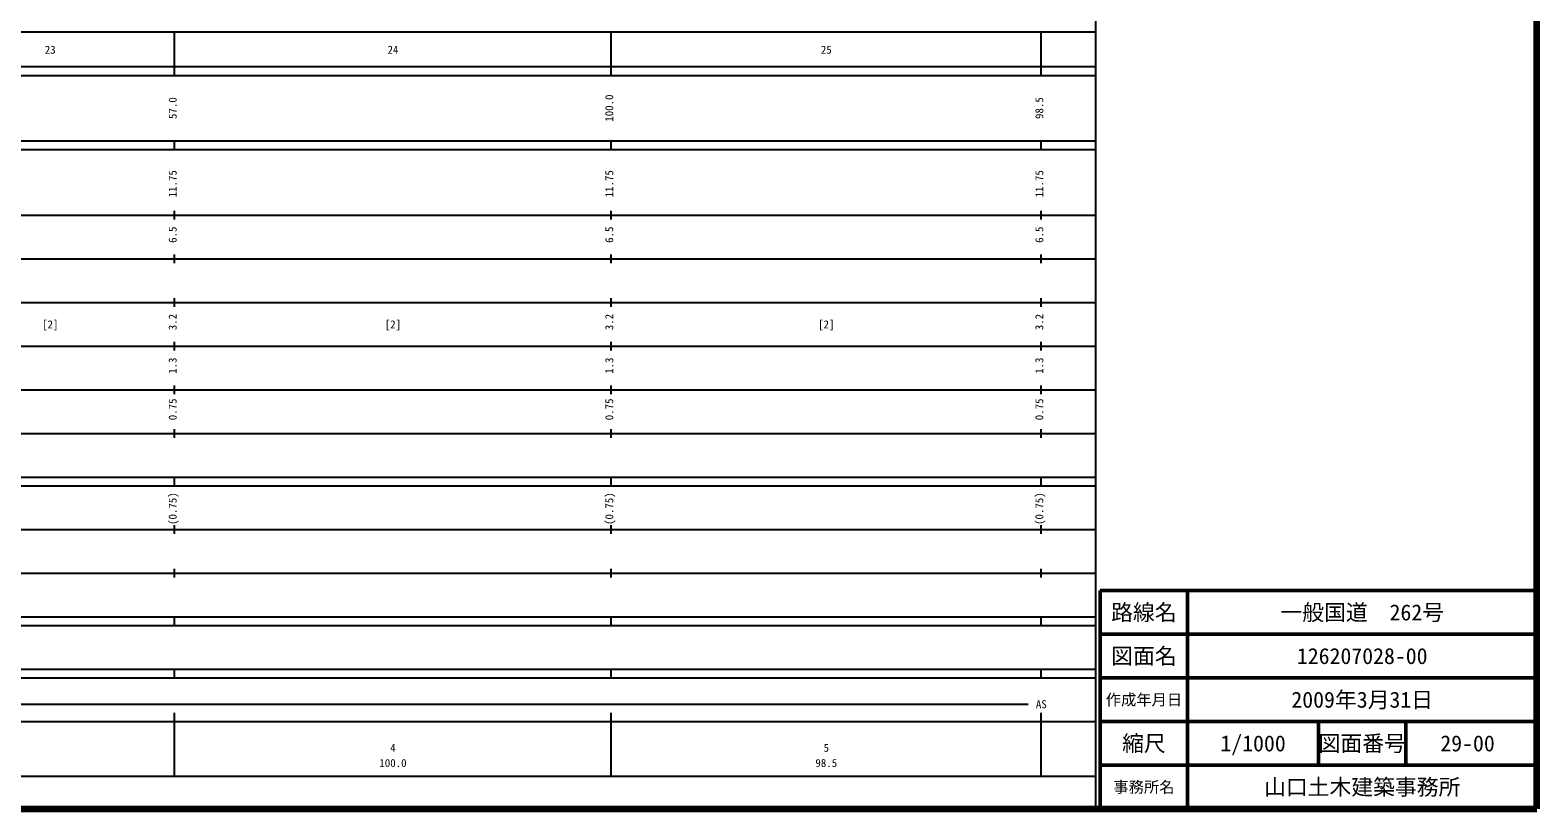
# Model space of a CAD drawing. Units: millimetres, scale not verified. Extents: x 40000 to 680000, y 20000 to 380000.
# Drawn here: x 334898 to 680000, y 20000 to 198357 of the extents above; entities that cross this region are included whole.
import ezdxf
from ezdxf.enums import TextEntityAlignment as Align

# ---------------------------------------------------------------- set-up
doc = ezdxf.new("R2010")
doc.units = ezdxf.units.MM
doc.header["$LTSCALE"] = 1000
for name, color, linetype, lineweight in [('M-TTL', 2, 'Continuous', 140), ('M-TTL-BAND', 7, 'Continuous', 25), ('M-TTL-FRAM', 2, 'Continuous', 50), ('M-TTL-LINE', 7, 'Continuous', 50)]:
    doc.layers.add(name, color=color, linetype=linetype, lineweight=lineweight)
doc.layers.add('M-TTL-TXT', color=7, linetype='Continuous')
doc.styles.add('ＭＳ ゴシック', font='')
doc.styles.get('ＭＳ ゴシック').set_extended_font_data('MS Gothic')

msp = doc.modelspace()

# ---------------------------------------------------------------- linework, layer by layer
at = {"layer": 'M-TTL'}
for p, q in [((680000, 20000), (680000, 380000)), ((40000, 20000), (680000, 20000))]:
    msp.add_line(p, q, dxfattribs=at)
at = {"layer": 'M-TTL-BAND'}
for p, q in [((579000, 20000), (579000, 370000)), ((68000, 198000), (579000, 198000)), ((368000, 188000), (368000, 198000)), ((468000, 188000), (468000, 198000)), ((566500, 188000), (566500, 198000)), ((40000, 190000), (579000, 190000)), ((40000, 188000), (579000, 188000)), ((40000, 173000), (579000, 173000)), ((368000, 171000), (368000, 173000)), ((468000, 171000), (468000, 173000)), ((566500, 171000), (566500, 173000)), ((40000, 171000), (579000, 171000)), ((40000, 156000), (579000, 156000)), ((368000, 155000), (368000, 157000)), ((468000, 155000), (468000, 157000)), ((566500, 155000), (566500, 157000)), ((46000, 146000), (579000, 146000)), ((368000, 145000), (368000, 147000)), ((468000, 145000), (468000, 147000)), ((566500, 145000), (566500, 147000)), ((52000, 136000), (579000, 136000)), ((368000, 135000), (368000, 137000)), ((468000, 135000), (468000, 137000)), ((566500, 135000), (566500, 137000)), ((46000, 126000), (579000, 126000)), ((368000, 125000), (368000, 127000)), ((468000, 125000), (468000, 127000)), ((566500, 125000), (566500, 127000)), ((52000, 116000), (579000, 116000)), ((368000, 115000), (368000, 117000)), ((468000, 115000), (468000, 117000)), ((566500, 115000), (566500, 117000)), ((368000, 105000), (368000, 107000)), ((468000, 105000), (468000, 107000)), ((566500, 105000), (566500, 107000)), ((46000, 106000), (579000, 106000)), ((40000, 96000), (579000, 96000)), ((40000, 94000), (579000, 94000)), ((368000, 94000), (368000, 96000)), ((468000, 94000), (468000, 96000)), ((566500, 94000), (566500, 96000)), ((49000, 84000), (579000, 84000)), ((368000, 83000), (368000, 85000)), ((468000, 83000), (468000, 85000)), ((566500, 83000), (566500, 85000)), ((40000, 74000), (579000, 74000)), ((368000, 73000), (368000, 75000)), ((468000, 73000), (468000, 75000)), ((566500, 73000), (566500, 75000)), ((40000, 64000), (579000, 64000)), ((368000, 62000), (368000, 64000)), ((468000, 62000), (468000, 64000)), ((566500, 62000), (566500, 64000)), ((40000, 62000), (579000, 62000)), ((40000, 52000), (579000, 52000)), ((368000, 50000), (368000, 52000)), ((468000, 50000), (468000, 52000)), ((566500, 50000), (566500, 52000)), ((40000, 50000), (579000, 50000)), ((71000, 44000), (563500, 44000)), ((368000, 27500), (368000, 42000)), ((468000, 27500), (468000, 42000)), ((566500, 27500), (566500, 42000)), ((40000, 40000), (579000, 40000)), ((68000, 27500), (579000, 27500))]:
    msp.add_line(p, q, dxfattribs=at)
at = {"layer": 'M-TTL-FRAM'}
for p, q in [((680000, 70000), (580000, 70000)), ((580000, 70000), (580000, 20000))]:
    msp.add_line(p, q, dxfattribs=at)
at = {"layer": 'M-TTL-LINE'}
for p, q in [((600000, 70000), (600000, 20000)), ((680000, 60000), (580000, 60000)), ((680000, 50000), (580000, 50000)), ((680000, 40000), (580000, 40000)), ((630000, 40000), (630000, 30000)), ((650000, 40000), (650000, 30000)), ((680000, 30000), (580000, 30000))]:
    msp.add_line(p, q, dxfattribs=at)

# ---------------------------------------------------------------- texts
at = {"layer": 'M-TTL-BAND', "style": 'ＭＳ ゴシック'}
for s, p in [('23', (339500, 192405)), ('24', (418000, 192405)), ('25', (517250, 192405)), ('[2]', (339500, 129500)), ('[2]', (418000, 129500)), ('[2]', (517250, 129500)), ('AS', (566500, 42500)), ('4', (418000, 32523)), ('5', (517250, 32523)), ('100.0', (418000, 29033)), ('98.5', (517250, 29033))]:
    msp.add_text(s, height=1833, dxfattribs=at).set_placement(p, align=Align.BOTTOM_CENTER)
for s, p in [('100.0', (469000, 180500)), ('57.0', (369000, 180500)), ('98.5', (567500, 180500)), ('11.75', (369000, 163174)), ('11.75', (469000, 163174)), ('11.75', (567500, 163174)), ('6.5', (369000, 151500)), ('6.5', (469000, 151500)), ('6.5', (567500, 151500)), ('3.2', (369000, 131500)), ('3.2', (469000, 131500)), ('3.2', (567500, 131500)), ('1.3', (369000, 121500)), ('1.3', (469000, 121500)), ('1.3', (567500, 121500)), ('0.75', (369000, 111500)), ('0.75', (469000, 111500)), ('0.75', (567500, 111500)), ('(0.75)', (369000, 88764)), ('(0.75)', (469000, 88764)), ('(0.75)', (567500, 88764))]:
    msp.add_text(s, height=1833, rotation=90, dxfattribs=at).set_placement(p, align=Align.BOTTOM_CENTER)
at = {"layer": 'M-TTL-TXT', "style": 'ＭＳ ゴシック'}
for s, height, p in [('路線名', 3666, (590000, 65000)), ('路線名', 3666, (590000, 65000)), ('一般国道\u3000262号', 3666, (640000, 65000)), ('図面名', 3666, (590000, 55000)), ('図面名', 3666, (590000, 55000)), ('126207028-00', 3666, (640000, 55000)), ('作成年月日', 2566, (590000, 45000)), ('作成年月日', 2566, (590000, 45000)), ('2009年3月31日', 3666, (640000, 45000)), ('縮尺', 3666, (590000, 35000)), ('縮尺', 3666, (590000, 35000)), ('1/1000', 3666, (615000, 35000)), ('図面番号', 3666, (640000, 35000)), ('図面番号', 3666, (640000, 35000)), ('29-00', 3666, (664125, 35000)), ('事務所名', 2566, (590000, 25000)), ('事務所名', 2566, (590000, 25000)), ('山口土木建築事務所', 3666, (640000, 25000))]:
    msp.add_text(s, height=height, dxfattribs=at).set_placement(p, align=Align.MIDDLE_CENTER)

doc.saveas('drawing.dxf')
